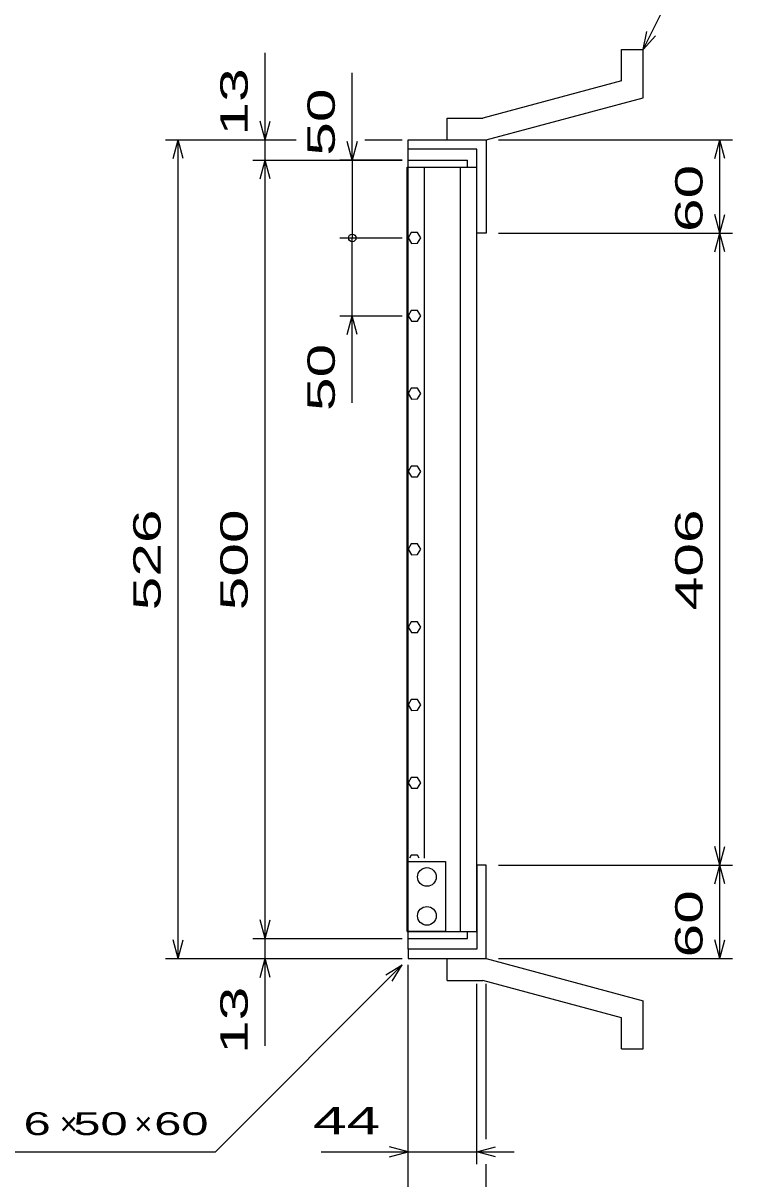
# Model space of a CAD drawing. Units: millimetres, scale not verified. Extents: x -1456 to 1389, y -1026 to 839.
# Drawn here: x -396 to 62, y -286 to 456 of the extents above; entities that cross this region are included whole.
import ezdxf
from ezdxf.enums import TextEntityAlignment as Align

# ---------------------------------------------------------------- set-up
doc = ezdxf.new("R2010")
doc.units = ezdxf.units.MM
doc.header["$LTSCALE"] = 8
for name, color, linetype, lineweight in [('16', 3, 'Continuous', 25), ('19', 6, 'Continuous', 25), ('22', 4, 'Continuous', 25)]:
    doc.layers.add(name, color=color, linetype=linetype, lineweight=lineweight)
doc.styles.add('ベクトル', font='')
doc.styles.get('ベクトル').set_extended_font_data('ベクトル')

msp = doc.modelspace()

# ---------------------------------------------------------------- linework, layer by layer
at = {"layer": '16'}
for p, q in [((-148.7, -127), (-148.7, 364)), ((-148.7, 364), (-148, 364)), ((-148, 368.5), (-110, 368.5)), ((-148, 364), (-148, 368.5)), ((-148, 364), (-110, 364)), ((-148, -127), (-148, 364)), ((-148, 364), (-104, 364)), ((-137.5, -80), (-137.5, 364)), ((-114.5, -127), (-114.5, 364)), ((-110, 364), (-110, 368.5)), ((-104, -127), (-104, 364)), ((-146.024, 321.95), (-148, 318.472)), ((-142.024, 321.978), (-146.024, 321.95)), ((-140, 318.5), (-142.024, 321.978)), ((-148, 318.472), (-145.976, 315.022)), ((-145.976, 315.022), (-141.976, 315.05)), ((-141.976, 315.05), (-140, 318.528)), ((-146.024, 271.95), (-148, 268.472)), ((-148, 268.472), (-145.976, 265.022)), ((-142.024, 271.978), (-146.024, 271.95)), ((-140, 268.5), (-142.024, 271.978)), ((-141.976, 265.05), (-140, 268.528)), ((-145.976, 265.022), (-141.976, 265.05)), ((-146.024, 221.95), (-148, 218.472)), ((-148, 218.472), (-145.976, 215.022)), ((-142.024, 221.978), (-146.024, 221.95)), ((-140, 218.5), (-142.024, 221.978)), ((-141.976, 215.05), (-140, 218.528)), ((-145.976, 215.022), (-141.976, 215.05)), ((-146.024, 171.95), (-148, 168.472)), ((-142.024, 171.978), (-146.024, 171.95)), ((-140, 168.5), (-142.024, 171.978)), ((-148, 168.472), (-145.976, 165.022)), ((-145.976, 165.022), (-141.976, 165.05)), ((-141.976, 165.05), (-140, 168.528)), ((-146.024, 121.95), (-148, 118.472)), ((-142.024, 121.978), (-146.024, 121.95)), ((-140, 118.5), (-142.024, 121.978)), ((-148, 118.472), (-145.976, 115.022)), ((-145.976, 115.022), (-141.976, 115.05)), ((-141.976, 115.05), (-140, 118.528)), ((-146.024, 71.95), (-148, 68.472)), ((-148, 68.472), (-145.976, 65.022)), ((-142.024, 71.978), (-146.024, 71.95)), ((-140, 68.5), (-142.024, 71.978)), ((-141.976, 65.05), (-140, 68.528)), ((-145.976, 65.022), (-141.976, 65.05)), ((-146.024, 21.95), (-148, 18.472)), ((-148, 18.472), (-145.976, 15.022)), ((-142.024, 21.978), (-146.024, 21.95)), ((-145.976, 15.022), (-141.976, 15.05)), ((-140, 18.5), (-142.024, 21.978)), ((-141.976, 15.05), (-140, 18.528)), ((-146.024, -28.05), (-148, -31.528)), ((-142.024, -28.022), (-146.024, -28.05)), ((-140, -31.5), (-142.024, -28.022)), ((-148, -31.528), (-145.976, -34.978)), ((-145.976, -34.978), (-141.976, -34.95)), ((-141.976, -34.95), (-140, -31.472)), ((-146.024, -78.05), (-147.132, -80)), ((-142.024, -78.022), (-146.024, -78.05)), ((-140.873, -80), (-142.024, -78.022)), ((-148, -127), (-148, -82)), ((-148, -82), (-124, -82)), ((-124, -82), (-124, -127)), ((-148.7, -127), (-148, -127)), ((-124, -127), (-148, -127)), ((-148, -127), (-110, -127)), ((-148, -131.5), (-148, -127)), ((-148, -127), (-104, -127)), ((-148, -131.5), (-110, -131.5)), ((-110, -131.5), (-110, -127))]:
    msp.add_line(p, q, dxfattribs=at)
for centre in [(-136, -92), (-136, -117)]:
    msp.add_circle(centre, 6, dxfattribs=at)
at = {"layer": '19'}
for p, q in [((-11, 439.5), (3, 439.5)), ((-11, 419.5), (-11, 439.5)), ((3, 408.5), (3, 439.5)), ((-11, 419.5), (-100, 395.5)), ((-98, 381.5), (3, 408.5)), ((-123, 395.5), (-100, 395.5)), ((-123, 381.5), (-123, 395.5)), ((-148, 368.5), (-148, 381.5)), ((-148, 375.5), (-148, 381.5)), ((-148, 381.5), (-98, 381.5)), ((-123, 381.5), (-98, 381.5)), ((-98, 381.5), (-98, 321.5)), ((-104, 375.5), (-148, 375.5)), ((-104, 321.5), (-104, 375.5)), ((-98, 321.5), (-104, 321.5)), ((-98, -84.5), (-104, -84.5)), ((-104, -84.5), (-104, -138.5)), ((-98, -144.5), (-98, -84.5)), ((-148, -138.5), (-148, -125.5)), ((-148, -138.5), (-148, -144.5)), ((-104, -138.5), (-148, -138.5)), ((-148, -144.5), (-98, -144.5)), ((-123, -144.5), (-98, -144.5)), ((-123, -158.5), (-123, -144.5)), ((-98, -144.5), (3, -171.5)), ((-123, -158.5), (-100, -158.5)), ((-11, -182.5), (-100, -158.5)), ((3, -202.5), (3, -171.5)), ((-11, -202.5), (-11, -182.5)), ((-11, -202.5), (3, -202.5))]:
    msp.add_line(p, q, dxfattribs=at)
at = {"layer": '22'}
for p, q in [((3, 439.5), (62, 557.5)), ((3, 439.5), (5.4, 451.18)), ((3, 439.5), (11, 448.3)), ((-240, 381.5), (-240, 437.5)), ((-184, 368.5), (-184, 424.5)), ((-240, 381.5), (-243.2, 393.5)), ((-240, 381.5), (-236.8, 393.5)), ((-304, 381.5), (-220, 381.5)), ((-299.2, 369.5), (-296, 381.5)), ((-292.8, 369.5), (-296, 381.5)), ((-296, -144.5), (-296, 381.5)), ((-248, 381.5), (-220, 381.5)), ((-240, 368.5), (-240, 381.5)), ((-184, 368.5), (-187.2, 380.5)), ((-180.8, 380.5), (-184, 368.5)), ((-176, 381.5), (-152, 381.5)), ((-176, 381.5), (-152, 381.5)), ((-90, 381.5), (60.4, 381.5)), ((49.2, 369.5), (52.4, 381.5)), ((55.6, 369.5), (52.4, 381.5)), ((52.4, 321.5), (52.4, 381.5)), ((-248, 368.5), (-152, 368.5)), ((-243.2, 356.5), (-240, 368.5)), ((-236.8, 356.5), (-240, 368.5)), ((-240, -131.5), (-240, 368.5)), ((-152, 368.5), (-192, 368.5)), ((-184, 368.5), (-184, 318.5)), ((52.4, 321.5), (49.2, 333.5)), ((52.4, 321.5), (55.6, 333.5)), ((-90, 321.5), (60.4, 321.5)), ((49.2, 309.5), (52.4, 321.5)), ((55.6, 309.5), (52.4, 321.5)), ((52.4, -84.5), (52.4, 321.5)), ((-192, 318.5), (-152, 318.5)), ((-184, 268.5), (-184, 318.5)), ((-192, 268.5), (-152, 268.5)), ((-187.2, 256.5), (-184, 268.5)), ((-180.8, 256.5), (-184, 268.5)), ((-184, 212.5), (-184, 268.5)), ((52.4, -84.5), (49.2, -72.5)), ((52.4, -84.5), (55.6, -72.5)), ((-90, -84.5), (60.4, -84.5)), ((49.2, -96.5), (52.4, -84.5)), ((55.6, -96.5), (52.4, -84.5)), ((52.4, -144.5), (52.4, -84.5)), ((-240, -131.5), (-243.2, -119.5)), ((-240, -131.5), (-236.8, -119.5)), ((-296, -144.5), (-299.2, -132.5)), ((-296, -144.5), (-292.8, -132.5)), ((-248, -131.5), (-152, -131.5)), ((-240, -144.5), (-240, -131.5)), ((52.4, -144.5), (49.2, -132.5)), ((52.4, -144.5), (55.6, -132.5)), ((-304, -144.5), (-152, -144.5)), ((-248, -144.5), (-152, -144.5)), ((-243.2, -156.5), (-240, -144.5)), ((-236.8, -156.5), (-240, -144.5)), ((-240, -200.5), (-240, -144.5)), ((-90, -144.5), (60.4, -144.5)), ((-272, -268.5), (-152, -148.5)), ((-162.4, -154.9), (-152, -148.5)), ((-158.4, -158.9), (-152, -148.5)), ((-148, -276.5), (-148, -148.5)), ((-148, -332.5), (-148, -148.5)), ((-104, -276.5), (-104, -160.704)), ((-98, -260.5), (-98, -160.704)), ((-148, -268.5), (-160, -265.3)), ((-104, -268.5), (-92, -265.3)), ((-432, -268.5), (-272, -268.5)), ((-204, -268.5), (-148, -268.5)), ((-160, -271.7), (-148, -268.5)), ((-148, -268.5), (-104, -268.5)), ((-92, -271.7), (-104, -268.5)), ((-104, -268.5), (-80, -268.5)), ((-98, -332.5), (-98, -276.5))]:
    msp.add_line(p, q, dxfattribs=at)
msp.add_circle((-184, 318.5), 2.4, dxfattribs=at)

# ---------------------------------------------------------------- texts
at = {"layer": '22', "color": 2, "style": 'ベクトル', "width": 1.65}
for s, p in [(' 13 ', (-260, 373.5)), (' 50 ', (-204, 360.5)), (' 60 ', (32.4, 311.5)), (' 50 ', (-204, 196.5)), (' 526 ', (-316, 68.5)), (' 500 ', (-260, 68.5)), (' 406 ', (32.4, 68.5)), (' 60 ', (32.4, -154.5)), (' 13 ', (-260, -216.5))]:
    msp.add_text(s, height=17.6, rotation=90, dxfattribs=at).set_placement(p, align=Align.MIDDLE_LEFT)
at = {"layer": '22', "color": 2, "style": 'ベクトル'}
for s, height, width, p in [(' 6 ', 14.66, 1.6, (-404, -250.5)), (' 50 ', 14.66, 1.6, (-372, -250.5)), (' 60 ', 14.66, 1.6, (-320, -250.5)), (' 44 ', 17.6, 1.65, (-220, -248.5))]:
    msp.add_text(s, height=height, dxfattribs=dict(at, width=width)).set_placement(p, align=Align.MIDDLE_LEFT)
for p in [(-372, -250.5), (-324, -250.5)]:
    msp.add_text('×', height=14.66, dxfattribs=at).set_placement(p, align=Align.MIDDLE_LEFT)

doc.saveas('drawing.dxf')
